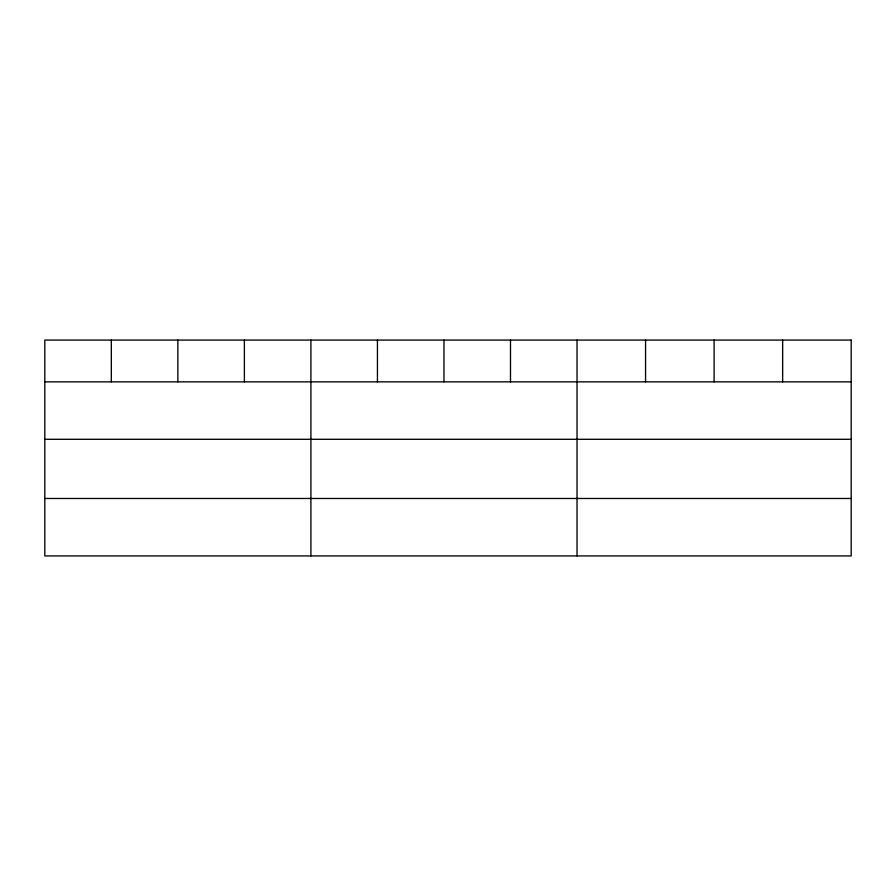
<?xml version="1.0" encoding="UTF-8"?>
<svg xmlns="http://www.w3.org/2000/svg" width="896" height="896" viewBox="0 0 896 896"><rect width="100%" height="100%" fill="white"/><g stroke="black" fill="none" stroke-linecap="round" stroke-linejoin="round"><path stroke-width="1.34" d="M44.8 381.853L851.2 381.853M44.8 439.298L851.2 439.298M44.8 498.478L851.2 498.478M782.656 340.077L782.656 381.853M714.112 340.077L714.112 381.853M645.568 340.077L645.568 381.853M577.024 340.077L577.024 555.923M510.496 340.077L510.496 381.853M443.968 340.077L443.968 381.853M377.44 340.077L377.44 381.853M310.912 340.077L310.912 555.923M244.384 340.077L244.384 381.853M177.856 340.077L177.856 381.853M111.328 340.077L111.328 381.853M851.2 340.077L44.8 340.077L44.8 555.923L851.2 555.923L851.2 340.077"/></g></svg>
